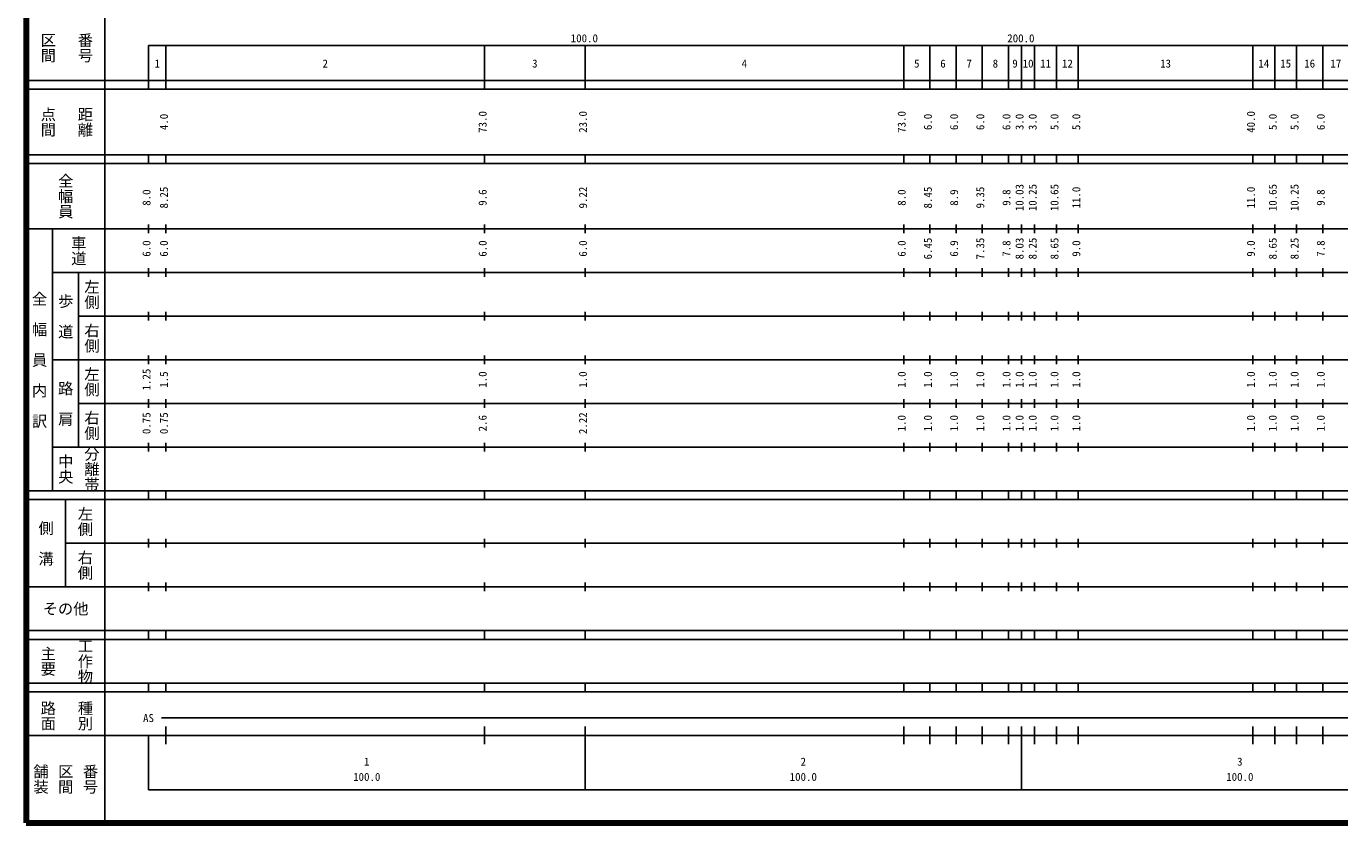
# Model space of a CAD drawing. Units: millimetres on the paper, enlarged 1000 times. Extents: x 40000 to 680000, y 20000 to 380000.
# Drawn here: x 40000 to 340887, y 20000 to 202409 of the extents above; entities that cross this region are included whole.
import ezdxf
from ezdxf.enums import TextEntityAlignment as Align

# ---------------------------------------------------------------- set-up
doc = ezdxf.new("R2010")
doc.units = ezdxf.units.MM
doc.header["$LTSCALE"] = 1000
doc.layers.add('M-TTL', color=2, linetype='Continuous', lineweight=140)
doc.layers.add('M-TTL-BAND', color=7, linetype='Continuous', lineweight=25)
doc.styles.add('@ＭＳ ゴシック', font='')
doc.styles.add('ＭＳ ゴシック', font='')
doc.styles.get('@ＭＳ ゴシック').set_extended_font_data('@MS Gothic')
doc.styles.get('ＭＳ ゴシック').set_extended_font_data('MS Gothic')

msp = doc.modelspace()

# ---------------------------------------------------------------- linework, layer by layer
at = {"layer": 'M-TTL'}
for p, q in [((40000, 380000), (40000, 20000)), ((40000, 20000), (680000, 20000))]:
    msp.add_line(p, q, dxfattribs=at)
at = {"layer": 'M-TTL-BAND'}
for p, q in [((58000, 370000), (58000, 20000)), ((68000, 198000), (579000, 198000)), ((68000, 198000), (68000, 188000)), ((72000, 188000), (72000, 198000)), ((145000, 188000), (145000, 198000)), ((168000, 188000), (168000, 198000)), ((241000, 188000), (241000, 198000)), ((247000, 188000), (247000, 198000)), ((253000, 188000), (253000, 198000)), ((259000, 188000), (259000, 198000)), ((265000, 188000), (265000, 198000)), ((268000, 188000), (268000, 198000)), ((271000, 188000), (271000, 198000)), ((276000, 188000), (276000, 198000)), ((281000, 188000), (281000, 198000)), ((321000, 188000), (321000, 198000)), ((326000, 188000), (326000, 198000)), ((331000, 188000), (331000, 198000)), ((337000, 188000), (337000, 198000)), ((40000, 190000), (579000, 190000)), ((40000, 188000), (579000, 188000)), ((40000, 173000), (579000, 173000)), ((68000, 171000), (68000, 173000)), ((72000, 171000), (72000, 173000)), ((145000, 171000), (145000, 173000)), ((168000, 171000), (168000, 173000)), ((241000, 171000), (241000, 173000)), ((247000, 171000), (247000, 173000)), ((253000, 171000), (253000, 173000)), ((259000, 171000), (259000, 173000)), ((265000, 171000), (265000, 173000)), ((268000, 171000), (268000, 173000)), ((271000, 171000), (271000, 173000)), ((276000, 171000), (276000, 173000)), ((281000, 171000), (281000, 173000)), ((321000, 171000), (321000, 173000)), ((326000, 171000), (326000, 173000)), ((331000, 171000), (331000, 173000)), ((337000, 171000), (337000, 173000)), ((40000, 171000), (579000, 171000)), ((68000, 155000), (68000, 157000)), ((72000, 155000), (72000, 157000)), ((145000, 155000), (145000, 157000)), ((168000, 155000), (168000, 157000)), ((241000, 155000), (241000, 157000)), ((247000, 155000), (247000, 157000)), ((253000, 155000), (253000, 157000)), ((259000, 155000), (259000, 157000)), ((265000, 155000), (265000, 157000)), ((268000, 155000), (268000, 157000)), ((271000, 155000), (271000, 157000)), ((276000, 155000), (276000, 157000)), ((281000, 155000), (281000, 157000)), ((321000, 155000), (321000, 157000)), ((326000, 155000), (326000, 157000)), ((331000, 155000), (331000, 157000)), ((337000, 155000), (337000, 157000)), ((40000, 156000), (579000, 156000)), ((46000, 96000), (46000, 156000)), ((46000, 146000), (579000, 146000)), ((52000, 146000), (52000, 106000)), ((68000, 145000), (68000, 147000)), ((72000, 145000), (72000, 147000)), ((145000, 145000), (145000, 147000)), ((168000, 145000), (168000, 147000)), ((241000, 145000), (241000, 147000)), ((247000, 145000), (247000, 147000)), ((253000, 145000), (253000, 147000)), ((259000, 145000), (259000, 147000)), ((265000, 145000), (265000, 147000)), ((268000, 145000), (268000, 147000)), ((271000, 145000), (271000, 147000)), ((276000, 145000), (276000, 147000)), ((281000, 145000), (281000, 147000)), ((321000, 145000), (321000, 147000)), ((326000, 145000), (326000, 147000)), ((331000, 145000), (331000, 147000)), ((337000, 145000), (337000, 147000)), ((52000, 136000), (579000, 136000)), ((68000, 135000), (68000, 137000)), ((72000, 135000), (72000, 137000)), ((145000, 135000), (145000, 137000)), ((168000, 135000), (168000, 137000)), ((241000, 135000), (241000, 137000)), ((247000, 135000), (247000, 137000)), ((253000, 135000), (253000, 137000)), ((259000, 135000), (259000, 137000)), ((265000, 135000), (265000, 137000)), ((268000, 135000), (268000, 137000)), ((271000, 135000), (271000, 137000)), ((276000, 135000), (276000, 137000)), ((281000, 135000), (281000, 137000)), ((321000, 135000), (321000, 137000)), ((326000, 135000), (326000, 137000)), ((331000, 135000), (331000, 137000)), ((337000, 135000), (337000, 137000)), ((68000, 125000), (68000, 127000)), ((72000, 125000), (72000, 127000)), ((145000, 125000), (145000, 127000)), ((168000, 125000), (168000, 127000)), ((241000, 125000), (241000, 127000)), ((247000, 125000), (247000, 127000)), ((253000, 125000), (253000, 127000)), ((259000, 125000), (259000, 127000)), ((265000, 125000), (265000, 127000)), ((268000, 125000), (268000, 127000)), ((271000, 125000), (271000, 127000)), ((276000, 125000), (276000, 127000)), ((281000, 125000), (281000, 127000)), ((321000, 125000), (321000, 127000)), ((326000, 125000), (326000, 127000)), ((331000, 125000), (331000, 127000)), ((337000, 125000), (337000, 127000)), ((46000, 126000), (579000, 126000)), ((52000, 116000), (579000, 116000)), ((68000, 115000), (68000, 117000)), ((72000, 115000), (72000, 117000)), ((145000, 115000), (145000, 117000)), ((168000, 115000), (168000, 117000)), ((241000, 115000), (241000, 117000)), ((247000, 115000), (247000, 117000)), ((253000, 115000), (253000, 117000)), ((259000, 115000), (259000, 117000)), ((265000, 115000), (265000, 117000)), ((268000, 115000), (268000, 117000)), ((271000, 115000), (271000, 117000)), ((276000, 115000), (276000, 117000)), ((281000, 115000), (281000, 117000)), ((321000, 115000), (321000, 117000)), ((326000, 115000), (326000, 117000)), ((331000, 115000), (331000, 117000)), ((337000, 115000), (337000, 117000)), ((46000, 106000), (579000, 106000)), ((68000, 105000), (68000, 107000)), ((72000, 105000), (72000, 107000)), ((145000, 105000), (145000, 107000)), ((168000, 105000), (168000, 107000)), ((241000, 105000), (241000, 107000)), ((247000, 105000), (247000, 107000)), ((253000, 105000), (253000, 107000)), ((259000, 105000), (259000, 107000)), ((265000, 105000), (265000, 107000)), ((268000, 105000), (268000, 107000)), ((271000, 105000), (271000, 107000)), ((276000, 105000), (276000, 107000)), ((281000, 105000), (281000, 107000)), ((321000, 105000), (321000, 107000)), ((326000, 105000), (326000, 107000)), ((331000, 105000), (331000, 107000)), ((337000, 105000), (337000, 107000)), ((40000, 96000), (579000, 96000)), ((40000, 94000), (579000, 94000)), ((49000, 94000), (49000, 74000)), ((68000, 94000), (68000, 96000)), ((72000, 94000), (72000, 96000)), ((145000, 94000), (145000, 96000)), ((168000, 94000), (168000, 96000)), ((241000, 94000), (241000, 96000)), ((247000, 94000), (247000, 96000)), ((253000, 94000), (253000, 96000)), ((259000, 94000), (259000, 96000)), ((265000, 94000), (265000, 96000)), ((268000, 94000), (268000, 96000)), ((271000, 94000), (271000, 96000)), ((276000, 94000), (276000, 96000)), ((281000, 94000), (281000, 96000)), ((321000, 94000), (321000, 96000)), ((326000, 94000), (326000, 96000)), ((331000, 94000), (331000, 96000)), ((337000, 94000), (337000, 96000)), ((68000, 83000), (68000, 85000)), ((72000, 83000), (72000, 85000)), ((145000, 83000), (145000, 85000)), ((168000, 83000), (168000, 85000)), ((241000, 83000), (241000, 85000)), ((247000, 83000), (247000, 85000)), ((253000, 83000), (253000, 85000)), ((259000, 83000), (259000, 85000)), ((265000, 83000), (265000, 85000)), ((268000, 83000), (268000, 85000)), ((271000, 83000), (271000, 85000)), ((276000, 83000), (276000, 85000)), ((281000, 83000), (281000, 85000)), ((321000, 83000), (321000, 85000)), ((326000, 83000), (326000, 85000)), ((331000, 83000), (331000, 85000)), ((337000, 83000), (337000, 85000)), ((49000, 84000), (579000, 84000)), ((40000, 74000), (579000, 74000)), ((68000, 73000), (68000, 75000)), ((72000, 73000), (72000, 75000)), ((145000, 73000), (145000, 75000)), ((168000, 73000), (168000, 75000)), ((241000, 73000), (241000, 75000)), ((247000, 73000), (247000, 75000)), ((253000, 73000), (253000, 75000)), ((259000, 73000), (259000, 75000)), ((265000, 73000), (265000, 75000)), ((268000, 73000), (268000, 75000)), ((271000, 73000), (271000, 75000)), ((276000, 73000), (276000, 75000)), ((281000, 73000), (281000, 75000)), ((321000, 73000), (321000, 75000)), ((326000, 73000), (326000, 75000)), ((331000, 73000), (331000, 75000)), ((337000, 73000), (337000, 75000)), ((40000, 64000), (579000, 64000)), ((68000, 62000), (68000, 64000)), ((72000, 62000), (72000, 64000)), ((145000, 62000), (145000, 64000)), ((168000, 62000), (168000, 64000)), ((241000, 62000), (241000, 64000)), ((247000, 62000), (247000, 64000)), ((253000, 62000), (253000, 64000)), ((259000, 62000), (259000, 64000)), ((265000, 62000), (265000, 64000)), ((268000, 62000), (268000, 64000)), ((271000, 62000), (271000, 64000)), ((276000, 62000), (276000, 64000)), ((281000, 62000), (281000, 64000)), ((321000, 62000), (321000, 64000)), ((326000, 62000), (326000, 64000)), ((331000, 62000), (331000, 64000)), ((337000, 62000), (337000, 64000)), ((40000, 62000), (579000, 62000)), ((40000, 52000), (579000, 52000)), ((68000, 50000), (68000, 52000)), ((72000, 50000), (72000, 52000)), ((145000, 50000), (145000, 52000)), ((168000, 50000), (168000, 52000)), ((241000, 50000), (241000, 52000)), ((247000, 50000), (247000, 52000)), ((253000, 50000), (253000, 52000)), ((259000, 50000), (259000, 52000)), ((265000, 50000), (265000, 52000)), ((268000, 50000), (268000, 52000)), ((271000, 50000), (271000, 52000)), ((276000, 50000), (276000, 52000)), ((281000, 50000), (281000, 52000)), ((321000, 50000), (321000, 52000)), ((326000, 50000), (326000, 52000)), ((331000, 50000), (331000, 52000)), ((337000, 50000), (337000, 52000)), ((40000, 50000), (579000, 50000)), ((71000, 44000), (543000, 44000)), ((40000, 40000), (579000, 40000)), ((68000, 40000), (68000, 27500)), ((72000, 38000), (72000, 42000)), ((145000, 38000), (145000, 42000)), ((168000, 27500), (168000, 42000)), ((241000, 38000), (241000, 42000)), ((247000, 38000), (247000, 42000)), ((253000, 38000), (253000, 42000)), ((259000, 38000), (259000, 42000)), ((265000, 38000), (265000, 42000)), ((268000, 27500), (268000, 42000)), ((271000, 38000), (271000, 42000)), ((276000, 38000), (276000, 42000)), ((281000, 38000), (281000, 42000)), ((321000, 38000), (321000, 42000)), ((326000, 38000), (326000, 42000)), ((331000, 38000), (331000, 42000)), ((337000, 38000), (337000, 42000)), ((68000, 27500), (579000, 27500))]:
    msp.add_line(p, q, dxfattribs=at)

# ---------------------------------------------------------------- texts
at = {"layer": 'M-TTL-BAND', "style": '@ＭＳ ゴシック'}
for s, p in [('区間', (45000, 197500)), ('番号', (53500, 197500)), ('点間', (45000, 180500)), ('距離', (53500, 180500)), ('全幅員', (49000, 163500)), ('車道', (52000, 151000)), ('全\u3000幅\u3000員\u3000内\u3000訳', (43000, 126000)), ('左側', (55000, 141000)), ('歩\u3000道', (49000, 136000)), ('右側', (55000, 131000)), ('左側', (55000, 121000)), ('路\u3000肩', (49000, 116000)), ('右側', (55000, 111000)), ('分離帯', (55000, 101000)), ('中央', (49000, 101000)), ('左側', (53500, 89000)), ('側\u3000溝', (44500, 84000)), ('右側', (53500, 79000)), ('主要', (45000, 57000)), ('工作物', (53500, 57000)), ('路面', (45000, 44500)), ('種別', (53500, 44500)), ('舗装', (43333, 30000)), ('区間', (49000, 30000)), ('番号', (54667, 30000))]:
    msp.add_text(s, height=2566, rotation=270, dxfattribs=at).set_placement(p, align=Align.MIDDLE_CENTER)
at = {"layer": 'M-TTL-BAND', "style": 'ＭＳ ゴシック'}
for s, p in [('100.0', (167844, 198195)), ('200.0', (267844, 198195)), ('1', (70000, 192405)), ('2', (108500, 192405)), ('3', (156500, 192405)), ('4', (204500, 192405)), ('5', (244000, 192405)), ('6', (250000, 192405)), ('7', (256000, 192405)), ('8', (262000, 192405)), ('9', (266500, 192405)), ('10', (269500, 192405)), ('11', (273500, 192405)), ('12', (278500, 192405)), ('13', (301000, 192405)), ('14', (323500, 192405)), ('15', (328500, 192405)), ('16', (334000, 192405)), ('17', (340000, 192405)), ('AS', (68000, 42500)), ('1', (118000, 32523)), ('2', (218000, 32523)), ('3', (318000, 32523)), ('100.0', (118000, 29033)), ('100.0', (218000, 29033)), ('100.0', (318000, 29033))]:
    msp.add_text(s, height=1833, dxfattribs=at).set_placement(p, align=Align.BOTTOM_CENTER)
for s, p in [('4.0', (73000, 180500)), ('73.0', (146000, 180500)), ('23.0', (169000, 180500)), ('73.0', (242000, 180500)), ('6.0', (248000, 180500)), ('6.0', (254000, 180500)), ('6.0', (260000, 180500)), ('6.0', (266000, 180500)), ('3.0', (269000, 180500)), ('3.0', (272000, 180500)), ('5.0', (277000, 180500)), ('5.0', (282000, 180500)), ('40.0', (322000, 180500)), ('5.0', (327000, 180500)), ('5.0', (332000, 180500)), ('6.0', (338000, 180500)), ('8.25', (73000, 163174)), ('9.22', (169000, 163174)), ('8.45', (248000, 163174)), ('9.35', (260000, 163174)), ('10.03', (269000, 163174)), ('10.25', (272000, 163174)), ('10.65', (277000, 163174)), ('11.0', (282000, 163174)), ('11.0', (322000, 163174)), ('10.65', (327000, 163174)), ('10.25', (332000, 163174)), ('8.0', (69000, 163174)), ('9.6', (146000, 163174)), ('8.0', (242000, 163174)), ('8.9', (254000, 163174)), ('9.8', (266000, 163174)), ('9.8', (338000, 163174)), ('6.45', (248000, 151500)), ('7.35', (260000, 151500)), ('8.03', (269000, 151500)), ('8.25', (272000, 151500)), ('8.65', (277000, 151500)), ('8.65', (327000, 151500)), ('8.25', (332000, 151500)), ('6.0', (69000, 151500)), ('6.0', (73000, 151500)), ('6.0', (146000, 151500)), ('6.0', (169000, 151500)), ('6.0', (242000, 151500)), ('6.9', (254000, 151500)), ('7.8', (266000, 151500)), ('9.0', (282000, 151500)), ('9.0', (322000, 151500)), ('7.8', (338000, 151500)), ('1.25', (69000, 121500)), ('1.5', (73000, 121500)), ('1.0', (146000, 121500)), ('1.0', (169000, 121500)), ('1.0', (242000, 121500)), ('1.0', (248000, 121500)), ('1.0', (254000, 121500)), ('1.0', (260000, 121500)), ('1.0', (266000, 121500)), ('1.0', (269000, 121500)), ('1.0', (272000, 121500)), ('1.0', (277000, 121500)), ('1.0', (282000, 121500)), ('1.0', (322000, 121500)), ('1.0', (327000, 121500)), ('1.0', (332000, 121500)), ('1.0', (338000, 121500)), ('0.75', (69000, 111500)), ('0.75', (73000, 111500)), ('2.6', (146000, 111500)), ('2.22', (169000, 111500)), ('1.0', (242000, 111500)), ('1.0', (248000, 111500)), ('1.0', (254000, 111500)), ('1.0', (260000, 111500)), ('1.0', (266000, 111500)), ('1.0', (269000, 111500)), ('1.0', (272000, 111500)), ('1.0', (277000, 111500)), ('1.0', (282000, 111500)), ('1.0', (322000, 111500)), ('1.0', (327000, 111500)), ('1.0', (332000, 111500)), ('1.0', (338000, 111500))]:
    msp.add_text(s, height=1833, rotation=90, dxfattribs=at).set_placement(p, align=Align.BOTTOM_CENTER)
msp.add_text('その他', height=2566, dxfattribs=at).set_placement((49000, 69000), align=Align.MIDDLE_CENTER)

doc.saveas('drawing.dxf')
